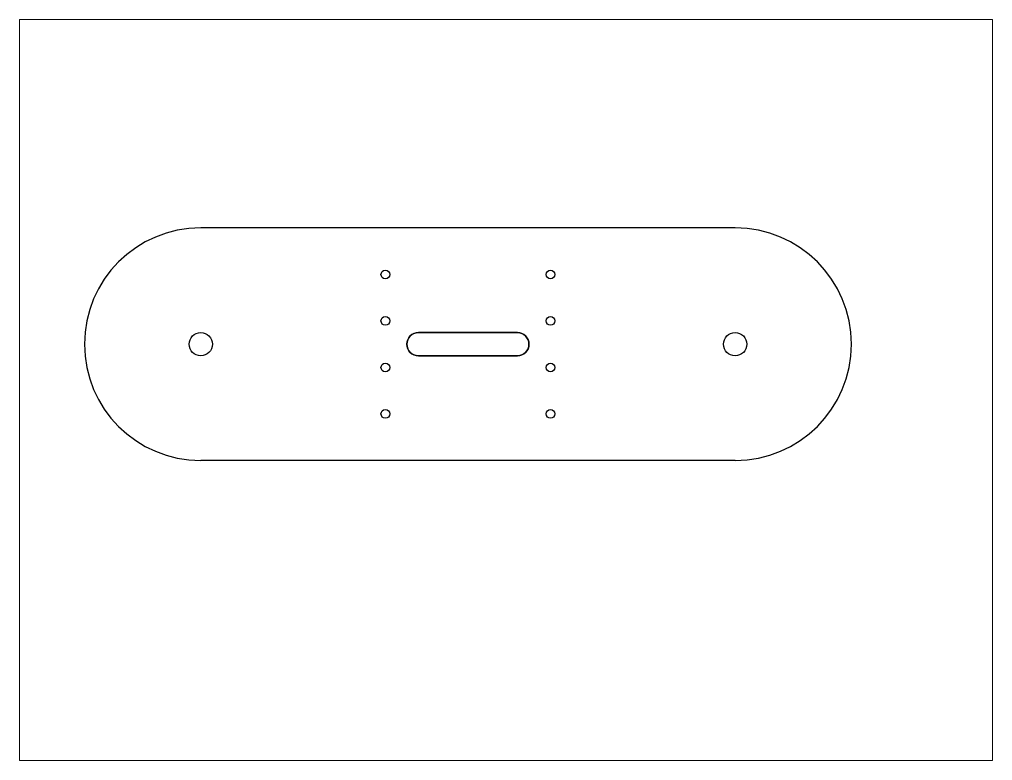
# Paper-space layout 'Лист1' of a CAD drawing. Header units: millimetres. Extents: x 1.05 to 9.45, y 0.8 to 7.2.
# The model-space entities are those that its viewports show. They can reach past a viewport. Long polylines and large blocks are cut down to what shows.
import ezdxf

# ---------------------------------------------------------------- set-up
doc = ezdxf.new("R2010")
doc.units = ezdxf.units.MM
doc.header["$MEASUREMENT"] = 0

msp = doc.modelspace()

# ---------------------------------------------------------------- linework, layer by layer
for points in [[(127.8, 42.15), (35.9, 42.15)], [(127.8, 2.15), (35.9, 2.15)]]:
    msp.add_lwpolyline(points)
for points in [[(90.35, 24.15), (73.35, 24.15, 1), (73.35, 20.15)], [(90.35, 20.15), (73.35, 20.15, -1), (73.35, 24.15)], [(90.35, 20.15), (73.35, 20.15, -1), (73.35, 24.15)], [(90.35, 24.15), (73.35, 24.15, 1), (73.35, 20.15)], [(73.35, 20.15), (90.35, 20.15, 1), (90.35, 24.15)], [(73.35, 24.15), (90.35, 24.15, -1), (90.35, 20.15)], [(73.35, 24.15), (90.35, 24.15, -1), (90.35, 20.15)], [(73.35, 20.15), (90.35, 20.15, 1), (90.35, 24.15)]]:
    msp.add_lwpolyline(points, format="xyb")
for centre, radius in [((67.65, 34.15), 0.75), ((96.05, 34.15), 0.75), ((67.65, 26.15), 0.75), ((96.05, 26.15), 0.75), ((35.9, 22.15), 2), ((127.8, 22.15), 2), ((67.65, 18.15), 0.75), ((96.05, 18.15), 0.75), ((67.65, 10.15), 0.75), ((96.05, 10.15), 0.75)]:
    msp.add_circle(centre, radius)
for centre, start, end in [((35.9, 22.15), 90, 270), ((127.8, 22.15), 270, 90)]:
    msp.add_arc(centre, 20, start, end)

psp = doc.layouts.new('Лист1')

# ---------------------------------------------------------------- viewports
at = {"layer": '0'}
psp.add_viewport(center=(5.25, 4), size=(8.4, 6.4), view_center_point=(88.3974, 14.2704), view_height=127.499856, dxfattribs=at)

doc.saveas('drawing.dxf')
